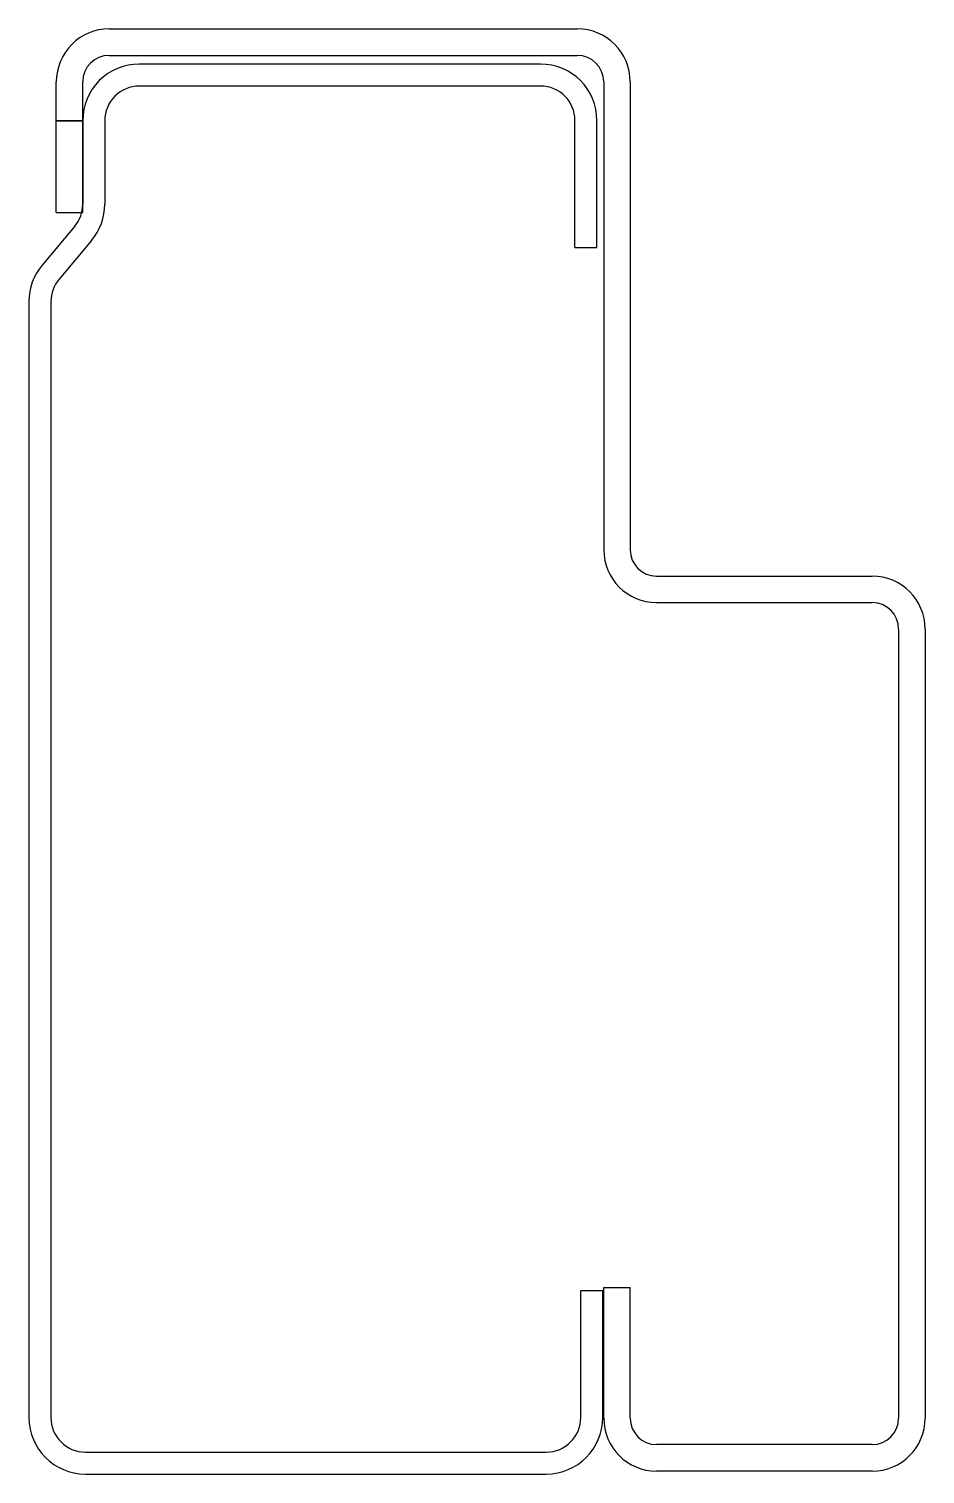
# Model space of a CAD drawing. Extents: x -1.17 to 1.27, y -2.05 to 1.88.
import ezdxf

# ---------------------------------------------------------------- set-up
doc = ezdxf.new("R2010")
doc.units = 0
doc.header["$MEASUREMENT"] = 0

msp = doc.modelspace()

# ---------------------------------------------------------------- linework, layer by layer
at = {"color": 18, "true_color": 0x000000}
for p, q in [((-0.946567, 1.883095), (0.327933, 1.883095)), ((-0.946567, 1.811095), (0.327933, 1.811095)), ((0.227694, 1.787328), (-0.864806, 1.787328)), ((-1.090567, 1.383095), (-1.090567, 1.739095)), ((-1.018567, 1.383095), (-1.018567, 1.739095)), ((0.399933, 1.739095), (0.399933, 0.464595)), ((0.471933, 1.739095), (0.471933, 0.464595)), ((0.227694, 1.727328), (-0.864806, 1.727328)), ((-1.090567, 1.633595), (-1.018567, 1.633595)), ((-1.090567, 1.632595), (-1.018567, 1.632595)), ((-1.054567, 1.632595), (-1.054567, 1.633595)), ((-1.018556, 1.633578), (-1.018556, 1.405788)), ((-0.958556, 1.633578), (-0.958556, 1.405788)), ((0.321444, 1.287328), (0.321444, 1.633578)), ((0.381444, 1.287328), (0.381444, 1.633578)), ((-1.090567, 1.383095), (-1.018567, 1.383095)), ((-1.040489, 1.345527), (-1.129245, 1.239752)), ((-0.994526, 1.30696), (-1.083282, 1.201185)), ((0.321444, 1.287328), (0.381444, 1.287328)), ((-1.165215, 1.140924), (-1.165215, -1.899366)), ((-1.105215, 1.140924), (-1.105215, -1.899366)), ((0.543933, 0.392595), (1.130933, 0.392595)), ((0.543933, 0.320595), (1.130933, 0.320595)), ((1.202933, 0.248595), (1.202933, -1.900905)), ((1.274933, 0.248595), (1.274933, -1.900905)), ((0.337285, -1.899366), (0.337285, -1.553116)), ((0.337285, -1.553116), (0.397285, -1.553116)), ((0.397285, -1.899366), (0.397285, -1.553116)), ((0.399933, -1.900905), (0.399933, -1.544905)), ((0.399933, -1.544905), (0.471933, -1.544905)), ((0.471933, -1.900905), (0.471933, -1.544905)), ((-1.011465, -1.993116), (0.243535, -1.993116)), ((1.130933, -1.972905), (0.543933, -1.972905)), ((1.130933, -2.044905), (0.543933, -2.044905)), ((-1.011465, -2.053116), (0.243535, -2.053116))]:
    msp.add_line(p, q, dxfattribs=at)
for centre, radius, start, end in [((-0.946567, 1.739095), 0.144, 89.999996, 179.999991), ((0.327933, 1.739095), 0.144, 0.000007, 90.000003), ((-0.946567, 1.739095), 0.072, 89.999996, 179.999991), ((0.327933, 1.739095), 0.072, 0.000007, 90.000003), ((-0.864806, 1.633578), 0.15375, 89.999989, 179.999991), ((0.227694, 1.633578), 0.15375, 359.999996, 89.999989), ((-0.864806, 1.633578), 0.09375, 89.999989, 179.999991), ((0.227694, 1.633578), 0.09375, 359.999996, 89.999989), ((-1.112306, 1.405788), 0.09375, 320.000018, 0.00001), ((-1.112306, 1.405788), 0.15375, 320.000018, 0.00001), ((-1.011465, 1.140924), 0.15375, 140.000013, 180.000005), ((-1.011465, 1.140924), 0.09375, 140.000013, 180.000005), ((0.543933, 0.464595), 0.144, 180.000009, 270.000004), ((0.543933, 0.464595), 0.072, 180.000009, 270.000004), ((1.130933, 0.248595), 0.144, 0.000007, 90.000003), ((1.130933, 0.248595), 0.072, 0.000007, 90.000003), ((-1.011465, -1.899366), 0.15375, 180.000005, 270.000001), ((-1.011465, -1.899366), 0.09375, 180.000005, 270.000001), ((0.243535, -1.899366), 0.09375, 269.999997, 359.999993), ((0.243535, -1.899366), 0.15375, 269.999997, 359.999993), ((0.543933, -1.900905), 0.144, 180.000005, 270.000001), ((0.543933, -1.900905), 0.072, 180.000005, 270.000001), ((1.130933, -1.900905), 0.072, 270.000004, 0.000004), ((1.130933, -1.900905), 0.144, 270.000004, 0.000004)]:
    msp.add_arc(centre, radius, start, end, dxfattribs=at)

doc.saveas('drawing.dxf')
